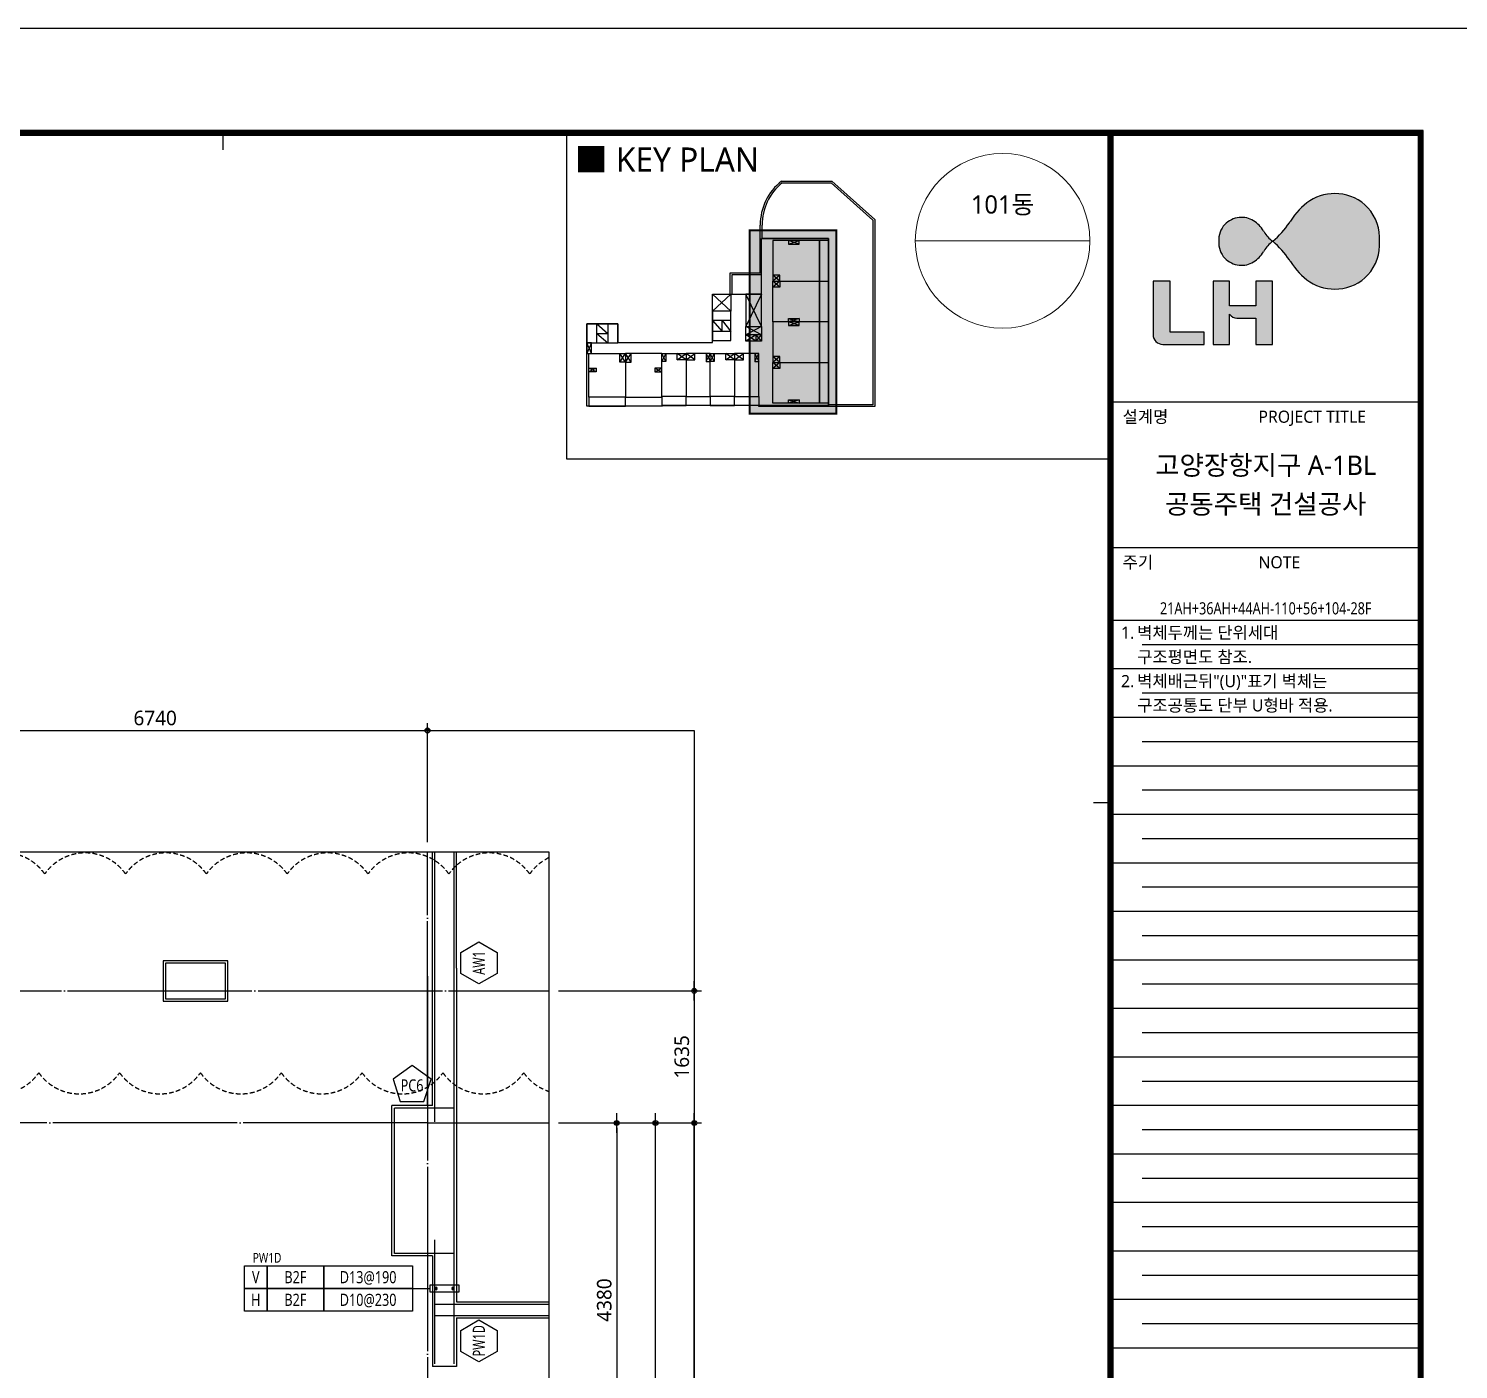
# Model space of a CAD drawing. Header units: millimetres. Extents: x 317501 to 814054, y -400799 to -14117.
# Drawn here: x 399965 to 417655, y -333992 to -317410 of the extents above; entities that cross this region are included whole.
import ezdxf
from ezdxf.enums import TextEntityAlignment as Align
from ezdxf.xclip import XClip

# ---------------------------------------------------------------- set-up
doc = ezdxf.new("R2010")
doc.units = ezdxf.units.MM
doc.header["$LTSCALE"] = 38
doc.header["$XCLIPFRAME"] = 0
for name, pattern in [('CEN', [62, 60, -1, 0, -1]), ('FORM_고양장항A-1BL-S-성능$0$HID', [2.3, 1.5, -0.8]), ('HID', [2.5, 2, -0.5]), ('XS-벽체$0$CEN', [62, 60, -1, 0, -1]), ('XS-벽체$0$HID', [2.3, 1.5, -0.8])]:
    doc.linetypes.add(name, pattern=pattern)
doc.layers.get('Defpoints').update_dxf_attribs({"color": 145})
for name, color, linetype in [('253', 253, 'Continuous'), ('BAR', 2, 'Continuous'), ('BARR', 1, 'Continuous'), ('BOX', 7, 'Continuous'), ('CEN', 1, 'CEN'), ('DIM', 7, 'Continuous'), ('FORM_고양장항A-1BL-S-성능$0$FORM', 7, 'Continuous'), ('FORM_고양장항A-1BL-S-성능$0$FTEXT', 3, 'Continuous'), ('FORM_고양장항A-1BL-S-성능$0$LH마크', 253, 'Continuous'), ('FORM_고양장항A-1BL-S-성능$0$TEXT', 3, 'Continuous'), ('KEY', 4, 'Continuous'), ('LEADER', 7, 'Continuous'), ('M', 7, 'Continuous'), ('NAME-C', 1, 'Continuous'), ('NAME-W', 4, 'Continuous'), ('TEXT-배근', 3, 'Continuous'), ('XS-벽체$0$BAR', 3, 'Continuous'), ('XS-벽체$0$CEN', 1, 'XS-벽체$0$CEN'), ('XS-벽체$0$WALL', 4, 'Continuous')]:
    doc.layers.add(name, color=color, linetype=linetype)
for name, color, linetype, plot in [('DEFPOINT', 144, 'Continuous', False), ('FORM_고양장항A-1BL-S-성능$0$DEFPOINT', 144, 'Continuous', False), ('XS-벽체$0$1215', 181, 'XS-벽체$0$HID', False)]:
    doc.layers.add(name, color=color, linetype=linetype, plot=plot)
doc.layers.add('TEXT', color=3, linetype='Continuous', lineweight=9)
doc.styles.add('FORM_고양장항A-1BL-S-성능$0$맑은고딕', font='malgun.ttf')
doc.styles.add('맑은고딕', font='malgun.ttf')
doc.dimstyles.new('DIM_60', dxfattribs={"dimscale": 60, "dimtxt": 3, "dimasz": 1, "dimexe": 1.5, "dimexo": 2, "dimgap": 1, "dimtad": 1, "dimdec": 0, "dimzin": 0, "dimdsep": 46, "dimtxsty": '맑은고딕', "dimblk1": 'DIMDOT', "dimblk2": 'DIMDOT', "dimsah": 1, "dimcen": 0.09, "dimdle": 2, "dimclrd": 7, "dimclre": 7, "dimclrt": 3, "dimadec": 0, "dimazin": 0, "dimtfac": 1, "dimtdec": 0, "dimtix": 1, "dimtmove": 2, "dimatfit": 3, "dimldrblk": 'DIMDOT', "dimfxl": 0, "dimtolj": 1, "dimtzin": 0, "dimarcsym": 0})

# ---------------------------------------------------------------- blocks, each defined once
blk = doc.blocks.new('XS-벽체', base_point=(1093552.529641199, 0))
at = {"layer": 'XS-벽체$0$1215'}
blk.add_lwpolyline([(355606.8085788727, 463121.5117794742, -0.52056705), (355606.8085788727, 464121.5116794743, -0.52056705), (355606.8085788727, 465121.5115794742, -0.52056705), (355606.8085788727, 466121.5114794743, -0.52056705), (355606.8085788727, 467121.5113794742, -0.52056705), (355606.8085788727, 468121.5112794742, -0.52056705), (355606.8085788727, 469121.5111794742, -0.52056705), (355606.8085788727, 470121.5110794742, -0.52056705), (355606.8085788727, 471121.5109794742, -0.52056705), (355606.8085788727, 472121.5108794742, -0.52056705), (355873.0370669366, 472855.2822914104, -0.52056705), (356873.0369669366, 472855.2822914104, -0.52056705), (357873.0368669366, 472855.2822914104, -0.52056705), (358065.844686309, 472048.0902107828, -0.52056705), (358065.844686309, 471048.0903107828, -0.52056705), (358065.844686309, 470048.0904107828, -0.52056705), (358065.844686309, 469048.0905107828, -0.52056705), (358065.844686309, 468048.0906107828, -0.52056705), (358065.844686309, 467048.0907107828, -0.52056705), (358065.844686309, 466048.0908107829, -0.52056705), (358065.844686309, 465048.0909107828, -0.52056705), (358065.844686309, 464048.0910107829, -0.52056705), (358065.844686309, 463048.0911107828, -0.52056705)], format="xyb", dxfattribs=at)
at = {"layer": 'XS-벽체$0$BAR'}
for p, q in [((360926.8382743192, 468947.5453104115), (360926.8382743192, 479361.0495655132)), ((361066.8382743192, 468947.5453104115), (361066.8382743192, 479361.0495655132)), ((361666.838274315, 469187.5453104114), (351451.8382743173, 469187.545310413)), ((358501.8382743164, 469187.5453104115), (358501.8382743164, 468447.5453104122)), ((360301.8382743164, 469187.5453104115), (360301.8382743164, 468447.5453104122)), ((358671.8382743164, 468947.5453104118), (346801.8382743164, 468947.5453104136)), ((361666.838274315, 468947.5453104114), (360131.8382743164, 468947.5453104116)), ((360301.8382743164, 468447.5453104122), (358501.8382743164, 468447.5453104122))]:
    blk.add_line(p, q, dxfattribs=at)
blk.add_lwpolyline([(357151.8382743192, 466357.5453104196), (356711.8382743192, 466357.5453104196), (356711.8382743192, 465617.5453104196), (357151.8382743192, 465617.5453104196)], close=True, dxfattribs=at)
at = {"layer": 'XS-벽체$0$CEN'}
for p, q in [((357051.838274316, 459692.5453104108), (357051.838274316, 469217.5453104123)), ((356871.8382743164, 468857.5453104131), (367896.8382743164, 468857.5453104106)), ((358686.8382743164, 468857.545310411), (358686.8382743164, 462117.5453104122))]:
    blk.add_line(p, q, dxfattribs=at)
at = {"layer": 'XS-벽체$0$WALL'}
for p, q in [((360896.8382743192, 469217.5453104217), (360896.8382743192, 471237.5453104199)), ((361096.8382743193, 469217.5453104217), (361096.8382743193, 470937.5453104199)), ((356771.8382743173, 469217.545310412), (351771.8382743176, 469217.5453104129)), ((356771.838274317, 469217.5453104122), (360896.8382743185, 469217.545310412)), ((361096.8382743184, 469217.545310412), (361696.8382743147, 469217.545310412)), ((361696.8382743147, 469217.545310412), (361696.8382743147, 468917.5453104122)), ((356771.8382743173, 468917.545310412), (347271.8382743164, 468917.5453104133)), ((358471.8382743162, 468917.5453104108), (356771.838274317, 468917.545310411)), ((358471.8382743162, 468917.5453104129), (358471.8382743162, 468417.5453104122)), ((360331.8382743162, 468917.5453104126), (360331.8382743162, 468417.5453104122)), ((360331.8382743162, 468917.5453104126), (361696.8382743147, 468917.545310412)), ((360331.8382743162, 468417.5453104122), (358471.8382743162, 468417.5453104122))]:
    blk.add_line(p, q, dxfattribs=at)
blk.add_lwpolyline([(357181.8382743192, 466387.5453104196), (356681.8382743192, 466387.5453104196), (356681.8382743192, 465587.5453104196), (357181.8382743192, 465587.5453104196)], close=True, dxfattribs=at)
blk = doc.blocks.new('DIMDOT')
at = {"layer": 'DIM', "linetype": 'Continuous'}
blk.add_line((-2, 0), (2, 0), dxfattribs=at)
for radius in [0.5, 0.25]:
    blk.add_circle((0, 0), radius, dxfattribs=at)
blk = doc.blocks.new('*D1015')
at = {"layer": 'Defpoints', "color": 0, "linetype": 'Continuous', "transparency": 16777216}
for p in [(404900.9414276897, -326089.6007936357), (398160.9414276881, -327589.600793639), (404900.9414276897, -327589.6007936392)]:
    blk.add_point(p, dxfattribs=at)
at = {"layer": 'DIM', "color": 7, "linetype": 'Continuous', "lineweight": -2, "transparency": 16777216}
for p, q in [((398160.9414276881, -327469.600793639), (398160.9414276881, -325999.6007936357)), ((404900.9414276897, -327469.6007936392), (404900.9414276897, -325999.6007936357)), ((398220.9414276881, -326089.6007936357), (404840.9414276897, -326089.6007936357))]:
    blk.add_line(p, q, dxfattribs=at)
at = {"layer": 'DIM', "color": 7, "linetype": 'Continuous', "lineweight": -2, "transparency": 16777216, "xscale": 60, "yscale": 60, "zscale": 60, "rotation": 180}
blk.add_blockref('DIMDOT', (398160.9414276881, -326089.6007936357), dxfattribs=at)
at = {"layer": 'DIM', "color": 7, "linetype": 'Continuous', "lineweight": -2, "transparency": 16777216, "xscale": 60, "yscale": 60, "zscale": 60}
blk.add_blockref('DIMDOT', (404900.9414276897, -326089.6007936357), dxfattribs=at)
at = {"layer": 'DIM', "color": 3, "linetype": 'Continuous', "transparency": 16777216, "insert": (401530.9414276889, -325936.6048697227), "char_height": 180, "attachment_point": 5, "style": '맑은고딕'}
blk.add_mtext('\\A1;6740', dxfattribs=at)
blk = doc.blocks.new('*D1017')
at = {"layer": 'Defpoints', "color": 0, "linetype": 'Continuous', "transparency": 16777216}
for p in [(406400.9414276779, -330944.6007936295), (408200.9414276768, -330944.6007936295), (406400.9414276763, -340154.6007936295)]:
    blk.add_point(p, dxfattribs=at)
at = {"layer": 'DIM', "color": 7, "linetype": 'Continuous', "lineweight": -2, "transparency": 16777216}
for p, q in [((406520.9414276779, -330944.6007936295), (408290.9414276768, -330944.6007936295)), ((408200.9414276768, -340094.6007936295), (408200.9414276768, -331004.6007936295)), ((406520.9414276763, -340154.6007936295), (408290.9414276768, -340154.6007936295))]:
    blk.add_line(p, q, dxfattribs=at)
at = {"layer": 'DIM', "color": 7, "linetype": 'Continuous', "lineweight": -2, "transparency": 16777216, "xscale": 60, "yscale": 60, "zscale": 60}
for p, rotation in [((408200.9414276768, -330944.6007936295), 90), ((408200.9414276768, -340154.6007936295), 270)]:
    blk.add_blockref('DIMDOT', p, dxfattribs=dict(at, rotation=rotation))
at = {"layer": 'DIM', "color": 3, "linetype": 'Continuous', "transparency": 16777216, "insert": (408047.3952320247, -335549.6007936294), "char_height": 180, "attachment_point": 5, "rotation": 90, "style": '맑은고딕'}
blk.add_mtext('\\A1;9210', dxfattribs=at)
blk = doc.blocks.new('*D1018')
at = {"layer": 'Defpoints', "color": 0, "linetype": 'Continuous', "transparency": 16777216}
for p in [(406400.9414276778, -330944.6007936295), (407720.9414276768, -330944.6007936295), (406400.9414276764, -338654.6007936297)]:
    blk.add_point(p, dxfattribs=at)
at = {"layer": 'DIM', "color": 7, "linetype": 'Continuous', "lineweight": -2, "transparency": 16777216}
for p, q in [((406520.9414276778, -330944.6007936295), (407810.9414276768, -330944.6007936295)), ((407720.9414276768, -338594.6007936297), (407720.9414276768, -331004.6007936295)), ((406520.9414276764, -338654.6007936297), (407810.9414276768, -338654.6007936297))]:
    blk.add_line(p, q, dxfattribs=at)
at = {"layer": 'DIM', "color": 7, "linetype": 'Continuous', "lineweight": -2, "transparency": 16777216, "xscale": 60, "yscale": 60, "zscale": 60}
for p, rotation in [((407720.9414276768, -330944.6007936295), 90), ((407720.9414276768, -338654.6007936297), 270)]:
    blk.add_blockref('DIMDOT', p, dxfattribs=dict(at, rotation=rotation))
at = {"layer": 'DIM', "color": 3, "linetype": 'Continuous', "transparency": 16777216, "insert": (407567.3952320247, -334799.6007936295), "char_height": 180, "attachment_point": 5, "rotation": 90, "style": '맑은고딕'}
blk.add_mtext('\\A1;7710', dxfattribs=at)
blk = doc.blocks.new('*D1021')
at = {"layer": 'Defpoints', "color": 0, "linetype": 'Continuous', "transparency": 16777216}
for p in [(406400.9414276776, -330944.6007936295), (406400.9414276758, -335324.6007936296), (407240.9414276771, -335324.6007936296)]:
    blk.add_point(p, dxfattribs=at)
at = {"layer": 'DIM', "color": 7, "linetype": 'Continuous', "lineweight": -2, "transparency": 16777216}
for p, q in [((406520.9414276776, -330944.6007936295), (407330.9414276771, -330944.6007936295)), ((407240.9414276771, -331004.6007936295), (407240.9414276771, -335264.6007936296)), ((406520.9414276758, -335324.6007936296), (407330.9414276771, -335324.6007936296))]:
    blk.add_line(p, q, dxfattribs=at)
at = {"layer": 'DIM', "color": 7, "linetype": 'Continuous', "lineweight": -2, "transparency": 16777216, "xscale": 60, "yscale": 60, "zscale": 60}
for p, rotation in [((407240.9414276771, -330944.6007936295), 90), ((407240.9414276771, -335324.6007936296), 270)]:
    blk.add_blockref('DIMDOT', p, dxfattribs=dict(at, rotation=rotation))
at = {"layer": 'DIM', "color": 3, "linetype": 'Continuous', "transparency": 16777216, "insert": (407087.9455037641, -333134.6007936294), "char_height": 180, "attachment_point": 5, "rotation": 90, "style": '맑은고딕'}
blk.add_mtext('\\A1;4380', dxfattribs=at)
blk = doc.blocks.new('*D1022')
at = {"layer": 'Defpoints', "color": 0, "linetype": 'Continuous', "transparency": 16777216}
for p in [(406400.9414276777, -329309.6007936295), (406400.9414276779, -330944.6007936294), (408200.941427677, -330944.6007936294)]:
    blk.add_point(p, dxfattribs=at)
at = {"layer": 'DIM', "color": 7, "linetype": 'Continuous', "lineweight": -2, "transparency": 16777216}
for p, q in [((406520.9414276777, -329309.6007936295), (408290.941427677, -329309.6007936295)), ((408200.941427677, -329369.6007936295), (408200.941427677, -330884.6007936294)), ((406520.9414276779, -330944.6007936294), (408290.941427677, -330944.6007936294))]:
    blk.add_line(p, q, dxfattribs=at)
at = {"layer": 'DIM', "color": 7, "linetype": 'Continuous', "lineweight": -2, "transparency": 16777216, "xscale": 60, "yscale": 60, "zscale": 60}
for p, rotation in [((408200.941427677, -329309.6007936295), 90), ((408200.941427677, -330944.6007936294), 270)]:
    blk.add_blockref('DIMDOT', p, dxfattribs=dict(at, rotation=rotation))
at = {"layer": 'DIM', "color": 3, "linetype": 'Continuous', "transparency": 16777216, "insert": (408047.3952320249, -330127.1007936293), "char_height": 180, "attachment_point": 5, "rotation": 90, "style": '맑은고딕'}
blk.add_mtext('\\A1;1635', dxfattribs=at)
blk = doc.blocks.new('주기')
at = {"layer": 'TEXT', "style": '맑은고딕'}
for s, p in [('1.', (100, -150)), ('벽체두께는 단위세대', (300, -150)), ('구조평면도 참조.', (300, -450)), ('2.', (100, -750)), ('벽체배근뒤"(U)"표기 벽체는 ', (300, -750)), ('구조공통도 단부 U형바 적용.', (300, -1050))]:
    blk.add_text(s, height=150, dxfattribs=at).set_placement(p, align=Align.MIDDLE_LEFT)
blk = doc.blocks.new('BAR')
at = {"layer": 'BARR'}
h = blk.add_hatch(color=256, dxfattribs=at)
edge = h.paths.add_edge_path()
edge.add_arc((0, 0), 15, 0, 360)
blk.add_circle((0, 0), 15, dxfattribs=at)
blk = doc.blocks.new('FORM_고양장항A-1BL-S-성능')
at = {"layer": 'FORM_고양장항A-1BL-S-성능$0$LH마크'}
h = blk.add_hatch(color=256, dxfattribs=at)
edge = h.paths.add_edge_path()
edge.add_ellipse((777.5120366010963, 564.7777114903022), major_axis=(-0.02159848308638231, 19.19947578344629), ratio=0.9999988826607065, start_angle=220.3160542666334, end_angle=235.7161672747215)
edge.add_ellipse((780.1822295766472, 563.7980365819697), major_axis=(11.63553466031951, 11.6355346603195), ratio=0.9999995785260982, start_angle=278.3719928566697, end_angle=279.7926827259736)
edge.add_ellipse((805.6007515508829, 547.0051341328237), major_axis=(0.01866363475384163, 14.02645855967481), ratio=0.9999988821937925, start_angle=394.96846678515556, end_angle=418.6858257556404, ccw=False)
edge.add_ellipse((802.7134298440217, 550.4017932872687), major_axis=(-0.0005301727484946192, 9.59820671276029), ratio=0.9999988824009329, start_angle=354.9363527238226, end_angle=392.349660986295, ccw=False)
edge.add_ellipse((802.8853871766626, 550.8263927475948), major_axis=(0.00340075212795909, 9.161071405456902), ratio=0.9999988815880413, start_angle=313.08945440778825, end_angle=355.7978530240622, ccw=False)
edge.add_ellipse((802.2519161794482, 550.6334521343399), major_axis=(-0.00272221685361018, 9.759959947316588), ratio=0.9999988820086083, start_angle=267.15847194408525, end_angle=311.3399578879178, ccw=False)
edge.add_ellipse((802.2519161794482, 549.671215354598), major_axis=(0.002345730923483197, 9.759960045523917), ratio=0.9999988819608775, start_angle=228.6578319515284, end_angle=272.8393178946566, ccw=False)
edge.add_ellipse((802.8853871766626, 549.4782747404117), major_axis=(-0.001195197933472944, 9.161071959040585), ratio=0.9999988820220781, start_angle=184.2159411120079, end_angle=226.9243397014058, ccw=False)
edge.add_ellipse((802.7134298440217, 549.9028742007379), major_axis=(0.0007995421070614978, 9.598206694185425), ratio=0.9999988819849818, start_angle=147.6519469810335, end_angle=185.0652552603508, ccw=False)
edge.add_ellipse((805.6007515508829, 553.2995333551828), major_axis=(-0.0146797010598394, 14.02646328916932), ratio=0.9999988823698344, start_angle=121.33044795241909, end_angle=145.0478069355882, ccw=False)
edge.add_ellipse((780.1822295766472, 536.5066309060369), major_axis=(-11.63553220987993, 11.63553220987993), ratio=0.9999997837762815, start_angle=260.2073153029904, end_angle=261.628005449331)
edge.add_ellipse((777.5120366010963, 535.5269559977044), major_axis=(0.0370243988723361, 19.199452214493), ratio=0.999998882848964, start_angle=-55.67013267916648, end_angle=-40.27001964361233)
edge = h.paths.add_edge_path()
edge.add_ellipse((795.6964670699238, 557.0060145651389), major_axis=(0.006864801860395151, 8.99295968458668), ratio=0.9999988827231661, start_angle=123.23707871012789, end_angle=139.6948369544317, ccw=False)
edge.add_ellipse((788.9257939476668, 552.7252627146829), major_axis=(-0.7009870625855058, 0.7009870625855058), ratio=0.9999999437731498, start_angle=70.64073618081011, end_angle=85.40595803884457, ccw=False)
edge.add_ellipse((782.6291739661394, 549.0609563897763), major_axis=(-0.00838486509904391, 6.297509315924676), ratio=0.9999988821287467, start_angle=-59.16259633342766, end_angle=-32.43732604062858)
edge.add_ellipse((783.5754979457854, 550.5891971896801), major_axis=(0.0003907985917620072, 4.5001376948154), ratio=0.9999988822598063, start_angle=-32.59340767870501, end_angle=6.828384972939124)
edge.add_ellipse((783.5434234086572, 550.2362834793914), major_axis=(0.002745875946588449, 4.847301688027194), ratio=0.9999988842119085, start_angle=5.983778684998008, end_angle=45.80586987389822)
edge.add_ellipse((783.5089925024806, 550.4199431204636), major_axis=(-0.002355894959272277, 4.695759708345227), ratio=0.9999988832972008, start_angle=47.05758428077518, end_angle=93.23828646313216)
edge.add_ellipse((783.5089925024806, 549.884724367543), major_axis=(0.002355895489691475, 4.695759708344957), ratio=0.9999988832972013, start_angle=86.76171354333981, end_angle=132.9424157256968)
edge.add_ellipse((783.5434234049319, 550.0683840086151), major_axis=(-0.004028469242848608, 4.847300791718968), ratio=0.9999988837406935, start_angle=134.1789697115022, end_angle=174.0010609071454)
edge.add_ellipse((783.5754979457854, 549.7154702983264), major_axis=(-0.0003907988740895081, 4.500137694815236), ratio=0.9999988822598063, start_angle=173.1716150234662, end_angle=212.5934076751104)
edge.add_ellipse((782.6291739661394, 551.2437110982303), major_axis=(0.008384865413569927, 6.297509315924258), ratio=0.999998882128746, start_angle=212.4373260434902, end_angle=239.1625963362892)
edge.add_ellipse((788.9257939476668, 547.579404774255), major_axis=(0.7009870745422859, 0.7009870745422859), ratio=0.999999927333072, start_angle=94.59404188595232, end_angle=109.35926357312451, ccw=False)
edge.add_ellipse((795.6964670699238, 543.2986529228676), major_axis=(-0.001238716836780558, 8.992962225506153), ratio=0.9999988827506152, start_angle=400.34100785461936, end_angle=416.79876607149504, ccw=False)
h = blk.add_hatch(color=256, dxfattribs=at)
edge = h.paths.add_edge_path()
edge.add_line((768.8121202457844, 531.4260161464501), (768.8121202457844, 541.9678076190341))
edge.add_line((768.8121202457844, 541.9678076190341), (765.28352654168, 541.9678076190341))
edge.add_line((765.28352654168, 541.9678076190341), (765.28352654168, 530.9121352323731))
edge.add_arc((767.28352654168, 530.9121352323731), 2, 180, 270)
edge.add_line((767.28352654168, 528.9121352323731), (775.7887969780861, 528.912135232373))
edge.add_line((775.7887969780861, 528.912135232373), (775.7887969780861, 531.4260161464501))
edge.add_line((775.7887969780861, 531.4260161464501), (768.8121202457844, 531.4260161464501))
h = blk.add_hatch(color=256, dxfattribs=at)
edge = h.paths.add_edge_path()
edge.add_line((777.6351411920189, 541.9678076190341), (777.6351411920189, 528.912135232373))
edge.add_line((777.6351411920189, 528.912135232373), (781.0521581974028, 528.912135232373))
edge.add_line((781.0521581974028, 528.912135232373), (781.0521581974028, 535.1371330489803))
edge.add_ellipse((782.6773167383074, 536.2946097833503), major_axis=(-0.000413403052623914, 1.995218884663901), ratio=0.9999988843474573, start_angle=125.4474759443961, end_angle=176.5601751768511)
edge.add_line((782.5580159779786, 534.3029607517112), (786.4845400359629, 534.3029607517112))
edge.add_line((786.4845400359629, 534.3029607517112), (786.4845400359629, 528.912135232373))
edge.add_line((786.4845400359629, 528.912135232373), (789.9015570450722, 528.912135232373))
edge.add_line((789.9015570450722, 528.912135232373), (789.9015570450722, 541.9678076190341))
edge.add_line((789.9015570450722, 541.9678076190341), (786.4845400359629, 541.9678076190341))
edge.add_line((786.4845400359629, 541.9678076190341), (786.4845400359629, 536.8843866876725))
edge.add_line((786.4845400359629, 536.8843866876725), (781.0521581974028, 536.8843866876725))
edge.add_line((781.0521581974028, 536.8843866876725), (781.0521581974028, 541.9678076190341))
edge.add_line((781.0521581974028, 541.9678076190341), (777.6351411920189, 541.9678076190341))
at = {"layer": 'FORM_고양장항A-1BL-S-성능$0$DEFPOINT', "color": 1}
for p, q in [((573.5, 569), (573.5, 572)), ((753, 434.5), (756, 434.5000000000001))]:
    blk.add_line(p, q, dxfattribs=at)
at = {"layer": 'FORM_고양장항A-1BL-S-성능$0$DEFPOINT', "linetype": 'FORM_고양장항A-1BL-S-성능$0$HID'}
for p, q in [((820, 467), (757, 467)), ((820, 457), (757, 457)), ((820, 447), (757, 447)), ((820, 437), (757, 437)), ((820, 427), (757, 427)), ((820, 417), (757, 417)), ((820, 407), (757, 407)), ((820, 397), (757, 397)), ((820, 387), (757, 387)), ((820, 377), (757, 377)), ((820, 367), (757, 367)), ((820, 357), (757, 357)), ((820, 347), (757, 347)), ((820, 337), (757, 337)), ((820, 327), (757, 327))]:
    blk.add_line(p, q, dxfattribs=at)
at = {"layer": 'FORM_고양장항A-1BL-S-성능$0$DEFPOINT'}
blk.add_lwpolyline([(0, 594), (0, 0), (841, 0), (841, 594), (0, 594)], dxfattribs=at)
at = {"layer": 'FORM_고양장항A-1BL-S-성능$0$FORM'}
for p, q in [((820, 517), (757, 517)), ((820, 487), (757, 487)), ((820, 472), (757, 472)), ((820, 462), (757, 462)), ((820, 452), (757, 452)), ((820, 442), (757, 442)), ((820, 432), (757, 432)), ((820, 422), (757, 422)), ((820, 412), (757, 412)), ((820, 402), (757, 402)), ((820, 392), (757, 392)), ((820, 382), (757, 382)), ((820, 372), (757, 372)), ((820, 362), (757, 362)), ((820, 351.9999999998836), (757, 351.9999999998836)), ((820, 341.9999999998836), (757, 341.9999999998836)), ((820, 331.9999999998836), (757, 331.9999999998836)), ((820, 321.9999999998836), (757, 321.9999999998836))]:
    blk.add_line(p, q, dxfattribs=at)
for points in [[(25, 573), (25, 21), (757, 21), (757, 573)], [(26, 572), (26, 22), (756, 22), (756, 572)], [(757, 572), (757, 22), (820, 22), (820, 572)]]:
    blk.add_lwpolyline(points, close=True, dxfattribs=at)
at = {"layer": 'FORM_고양장항A-1BL-S-성능$0$FORM', "const_width": 1}
blk.add_lwpolyline([(25.5, 572.5), (25.5, 21.5), (756.5, 21.5), (756.5, 572.5)], close=True, dxfattribs=at)
blk.add_lwpolyline([(757, 21.5), (820.5, 21.5), (820.5, 572.5), (757, 572.5)], dxfattribs=at)
at = {"layer": 'FORM_고양장항A-1BL-S-성능$0$FORM'}
blk.add_lwpolyline([(757, 21), (821, 21), (821, 573), (757, 573)], dxfattribs=at)
at = {"layer": 'FORM_고양장항A-1BL-S-성능$0$LH마크'}
blk.add_lwpolyline([(768.8121202457844, 531.4260161464501), (768.8121202457844, 541.9678076190341), (765.28352654168, 541.9678076190341), (765.28352654168, 530.9121352323731, 0.4142135623730978), (767.28352654168, 528.9121352323731), (775.7887969780861, 528.912135232373), (775.7887969780861, 531.4260161464501)], format="xyb", close=True, dxfattribs=at)
blk.add_lwpolyline([(782.5580159779786, 534.3029607517112), (786.4845400359629, 534.3029607517112), (786.4845400359629, 528.912135232373), (789.9015570450722, 528.912135232373), (789.9015570450722, 541.9678076190341), (786.4845400359629, 541.9678076190341), (786.4845400359629, 536.8843866876725), (781.0521581974028, 536.8843866876725), (781.0521581974028, 541.9678076190341), (777.6351411920189, 541.9678076190341), (777.6351411920189, 528.912135232373), (781.0521581974028, 528.912135232373), (781.0521581974028, 535.1371330489803)], dxfattribs=at)
for centre, major_axis, ratio, start_param, end_param in [((805.6007515508829, 547.0051341328237), (0.01866364607842805, 14.02645855965973), 0.9999988821937923, 0.6103148805826146, 1.024260884494987), ((802.7134298440217, 550.4017932872687), (-0.0005301722584782508, 9.598206712760033), 0.9999988824009336, -0.08837731707788565, 0.5646080961658568), ((802.8853871766626, 550.8263927475948), (0.003400751817444686, 9.161071405457017), 0.9999988815880411, -0.8187434745249031, -0.0733413004167327), ((783.5434234086572, 550.2362834793914), (0.002745875946588449, 4.847301688027194), 0.9999988842119085, 0.1044366397638719, 0.7994632460396036), ((783.5754979457854, 550.5891971896801), (0.0003907985917619971, 4.500137694815261), 0.9999988822598063, -0.5688622784382045, 0.1191778003714916), ((782.6291739661394, 549.0609563897763), (-0.00838486509904391, 6.297509315924676), 0.9999988821287467, -1.032582100046638, -0.5661381399518648), ((780.1822295766472, 563.7980365819697), (11.63553466031951, 11.6355346603195), 0.9999995785260982, 4.858507820687022, 4.883303536556102), ((802.2519161794482, 550.6334521343399), (-0.002722219416329674, 9.75995994731588), 0.9999988820086076, 4.66279495975861, 5.433907357902082), ((783.5089925024806, 550.4199431204636), (-0.002355894959272276, 4.695759708345225), 0.9999988832972008, 0.8213097837342547, 1.627315087699315), ((788.9257939476668, 552.7252627146829), (-0.700987062585513, 0.700987062585513), 0.999999943773139, 1.232913432387822, 1.490615168597958), ((795.6964670699238, 557.0060145651389), (0.006864802392496911, 8.992959684586273), 0.9999988827231666, 2.150892784090308, 2.438134852950649), ((777.5120366010963, 564.7777114903022), (-0.02159848308638231, 19.19947578344629), 0.9999988826607065, 3.845240541955254, 4.114023219125599), ((783.5089925024806, 549.884724367543), (0.002355895489691476, 4.695759708344958), 0.9999988832972013, 1.514277566003436, 2.320282869968496), ((795.6964670699238, 543.2986529228676), (-0.001238735083169428, 8.992962225503609), 0.9999988827506168, 0.7040834086070373, 0.9913254769886706), ((777.5120366010963, 535.5269559977044), (0.03702439887233502, 19.19945221449245), 0.999998882848964, -0.9716271102735472, -0.7028444326238286), ((802.2519161794482, 549.671215354598), (0.002345731131241998, 9.759960045523863), 0.9999988819608779, 3.990832028047346, 4.761944426178527), ((783.5434234049319, 550.0683840086151), (-0.004028469242848608, 4.847300791718968), 0.9999988837406935, 2.341864808399459, 3.036891414792878), ((783.5754979457854, 549.7154702983264), (-0.0003907988740895081, 4.500137694815236), 0.9999988822598063, 3.022414853155563, 3.71045493196526), ((782.6291739661394, 551.2437110982303), (0.008384865413569925, 6.297509315924255), 0.999998882128746, 3.707730793591602, 4.174174753686374), ((788.9257939476668, 547.579404774255), (0.7009870745422877, 0.7009870745422876), 0.9999999273330696, 1.650977483679293, 1.90867921690732), ((780.1822295766472, 536.5066309060369), (-11.63553220987993, 11.63553220987993), 0.9999997837762815, 4.541474389812208, 4.566270110516492), ((805.6007515508829, 553.2995333551828), (-0.01467970102094349, 14.02646328916936), 0.999998882369835, 2.117615799692099, 2.531561803825854), ((802.8853871766626, 549.4782747404117), (-0.001195197141435843, 9.161071959040688), 0.9999988820220782, 3.215174707150978, 3.960576880790073), ((802.7134298440217, 549.9028742007379), (0.0007995429396725551, 9.598206694185077), 0.9999988819849815, 2.577012621885882, 3.229998035423623), ((782.6773167383074, 536.2946097833503), (-0.000413403052623914, 1.995218884663901), 0.9999988843474573, 2.189471493546094, 3.081556384734013)]:
    blk.add_ellipse(centre, major_axis=major_axis, ratio=ratio, start_param=start_param, end_param=end_param, dxfattribs=at)
at = {"layer": 'FORM_고양장항A-1BL-S-성능$0$FTEXT', "style": 'FORM_고양장항A-1BL-S-성능$0$맑은고딕'}
for s, p in [('설계명', (759, 514)), ('PROJECT TITLE', (787, 514)), ('주기', (759, 484)), ('NOTE', (787, 484))]:
    blk.add_text(s, height=2.5, dxfattribs=at).set_placement(p, align=Align.MIDDLE_LEFT)
at = {"layer": 'FORM_고양장항A-1BL-S-성능$0$TEXT', "color": 6, "style": 'FORM_고양장항A-1BL-S-성능$0$맑은고딕'}
for s, p in [('고양장항지구 A-1BL', (788.5, 504.0000000007981)), ('공동주택 건설공사', (788.5, 496))]:
    blk.add_text(s, height=4.000000000000026, dxfattribs=at).set_placement(p, align=Align.MIDDLE_CENTER)

msp = doc.modelspace()

# ---------------------------------------------------------------- hatches: boundary and pattern name
at = {"layer": '253'}
h = msp.add_hatch(color=256, dxfattribs=at)
h.dxf.hatch_style = 1
h.paths.add_polyline_path([(408884.7473978314, -322170.6455697494), (409960.493666487, -322170.6455697503), (409960.4936664869, -319904.9739279592), (408884.7473978314, -319904.9739279592)])

# ---------------------------------------------------------------- linework, layer by layer
at = {"layer": 'BOX'}
for points in [[(402915.9414276861, -332711.3871823063), (402915.9414276861, -332991.3871823063), (402635.9414276861, -332991.3871823063), (402635.9414276861, -332711.3871823063)], [(403615.9414276861, -332711.3871823063), (403615.9414276861, -332991.3871823063), (402915.9414276861, -332991.3871823063), (402915.9414276861, -332711.3871823063)], [(404715.9414276861, -332711.3871823063), (404715.9414276861, -332991.3871823063), (403615.9414276861, -332991.3871823063), (403615.9414276861, -332711.3871823063)], [(402915.9414276861, -332991.3871823063), (402915.9414276861, -333271.3871823063), (402635.9414276861, -333271.3871823063), (402635.9414276861, -332991.3871823063)], [(403615.9414276861, -332991.3871823063), (403615.9414276861, -333271.3871823063), (402915.9414276861, -333271.3871823063), (402915.9414276861, -332991.3871823063)], [(404715.9414276861, -332991.3871823063), (404715.9414276861, -333271.3871823063), (403615.9414276861, -333271.3871823063), (403615.9414276861, -332991.3871823063)]]:
    msp.add_lwpolyline(points, close=True, dxfattribs=at)
at = {"layer": 'CEN'}
for p, q in [((404900.9414276897, -330729.600793631), (404900.9414276897, -327589.6007936316)), ((405260.9414276896, -329309.6007936295), (406400.9414276758, -329309.6007936295)), ((404900.9414276881, -330944.6007936295), (406400.9414276758, -330944.6007936295))]:
    msp.add_line(p, q, dxfattribs=at)
at = {"layer": 'DEFPOINT'}
for points in [[(374640.9414276844, -326089.6007936316), (408200.9414276758, -326089.6007936316), (408200.9414276758, -343654.6007936299), (374640.9414276844, -343654.6007936299)], [(376440.9414276844, -327589.6007936316), (406400.9414276758, -327589.6007936316), (406400.9414276758, -342154.6007936299), (376440.9414276844, -342154.6007936299)]]:
    msp.add_lwpolyline(points, close=True, dxfattribs=at)
at = {"layer": 'KEY'}
for p, q in [((409279.8968136543, -319296.018704078), (409904.3060887145, -319296.0187040783)), ((409904.3060887145, -319296.0187040783), (410433.627994846, -319770.2666546589)), ((409287.7489831503, -319318.4067637793), (409895.7437386744, -319318.40676378)), ((409895.7437386744, -319318.40676378), (410411.2399351447, -319780.267517843)), ((410411.2399351447, -319780.267517843), (410411.2399351437, -322061.6903458695)), ((410433.627994846, -319770.2666546589), (410433.627994845, -322084.0784055712)), ((409016.8369500698, -320432.2127339299), (409016.8369500702, -319839.3022861672)), ((409034.747397831, -320693.4067637796), (409034.7473978312, -320004.9739279587)), ((409034.7473978312, -320004.9739279587), (409860.4936664878, -320004.9739279589)), ((409039.2250097717, -320004.9739279583), (409039.2250097717, -319839.3022861676)), ((409860.4936664878, -320004.9739279589), (409039.2250097717, -320004.9739279583)), ((409860.4936664878, -320004.9739279589), (409860.493666487, -322070.6455697503)), ((409860.493666487, -322061.6903458693), (409860.4936664878, -320004.9739279589)), ((409366.4638157413, -320075.1231816902), (409500.045905294, -320031.8395996003)), ((409500.0459052937, -320075.1231816902), (409366.4638157415, -320031.8395996006)), ((408642.2100843974, -320432.2127339297), (408642.2100843972, -320693.4067637803)), ((409034.7473978303, -320432.2127339297), (408642.2100843974, -320432.2127339297)), ((409034.7473978303, -320454.6007936313), (408664.5981440985, -320454.6007936313)), ((408664.5981440985, -320454.6007936313), (408664.5981440987, -320693.4067637805)), ((409034.7473978302, -320693.4067637808), (409034.7473978303, -320432.2127339297)), ((409259.7473978309, -320460.9440772124), (409173.1802336518, -320534.8246742272)), ((409259.7473978309, -320534.8246742272), (409173.1802336518, -320460.9440772122)), ((409259.7473978307, -320608.7052712425), (409173.1802336518, -320534.8246742276)), ((409259.7473978309, -320534.8246742272), (409173.1802336516, -320608.7052712424)), ((408425.7921739501, -320906.0933309435), (408425.7921739501, -320693.4067637794)), ((408425.7921739501, -320693.4067637794), (408653.4041142488, -320693.4067637796)), ((408425.7921739501, -321291.167957809), (408425.7921739503, -320693.4067637791)), ((408425.7921739503, -320693.4067637791), (409034.747397831, -320693.4067637796)), ((408653.4041142488, -320693.4067637791), (408425.7921739501, -320906.0933309435)), ((408653.4041142485, -320906.0933309434), (408425.7921739501, -320693.4067637794)), ((408642.2100843972, -320693.4067637803), (409034.7473978302, -320693.4067637808)), ((408653.4041142488, -320693.4067637796), (408653.4041142485, -320906.0933309434)), ((409034.0011291742, -320693.4067637794), (408839.9712784277, -320693.4067637794)), ((408839.9712784277, -320693.4067637794), (408839.9712784277, -321092.6604951225)), ((409034.747397831, -320693.4067637796), (408839.9712784277, -321092.6604951225)), ((409034.0011291741, -321092.6604951227), (408839.9712784277, -320693.4067637794)), ((409034.0011291741, -321092.6604951227), (409034.0011291742, -320693.4067637794)), ((407255.2697858902, -321062.8097488536), (406870.941427681, -321062.8097488534)), ((406870.941427681, -321062.8097488534), (406870.941427681, -321296.3918384052)), ((406870.9414276801, -322079.6007936291), (406870.9414276813, -321062.8097488532)), ((406870.9414276813, -321062.8097488532), (407255.2697858902, -321062.8097488536)), ((406994.0757560392, -321296.3918384056), (406994.0757560392, -321062.8097488534)), ((406994.0757560392, -321062.8097488534), (407129.8966515617, -321182.2127339279)), ((407129.8966515617, -321062.8097488534), (407129.8966515615, -321296.3918384057)), ((407255.2697858899, -321296.3918384057), (407255.2697858902, -321062.8097488536)), ((407255.2697858902, -321062.8097488536), (407255.2697858899, -321291.1679578086)), ((408653.4041142485, -320906.0933309434), (408425.7921739501, -320906.0933309435)), ((408653.4041142485, -320906.0933309434), (408425.7921739501, -320906.0933309435)), ((408425.7921739501, -320906.0933309435), (408425.7921739499, -321268.0336294509)), ((408653.4041142485, -321020.2724354214), (408425.7921739501, -321020.272435421)), ((408425.7921739501, -321020.272435421), (408545.1951590246, -321156.0933309435)), ((408545.1951590246, -321156.0933309435), (408545.1951590248, -321020.2724354212)), ((408545.1951590248, -321020.2724354212), (408653.4041142485, -321156.0933309437)), ((408653.4041142484, -321268.0336294511), (408653.4041142485, -320906.0933309434)), ((409366.4638157412, -320994.526166765), (409500.0459052933, -321037.8097488548)), ((409500.0459052933, -320994.5261667646), (409366.4638157409, -321037.8097488543)), ((409366.4638157409, -321081.0933309438), (409500.0459052934, -321037.809748854)), ((409500.0459052934, -321081.0933309438), (409366.4638157409, -321037.8097488543)), ((406994.0757560392, -321182.2127339281), (407129.8966515617, -321182.2127339279)), ((406994.0757560392, -321182.2127339281), (407129.8966515615, -321296.3918384057)), ((408653.4041142485, -321156.0933309437), (408425.7921739499, -321156.0933309437)), ((408839.9712784277, -321092.6604951225), (409034.0011291741, -321092.6604951227)), ((408839.9712784277, -321092.6604951225), (409034.0011291741, -321092.6604951227)), ((408839.9712784276, -321274.7500473614), (408839.9712784277, -321092.6604951225)), ((409034.0011291741, -321092.6604951227), (408839.9712784277, -321197.8843757198)), ((409034.0011291737, -321197.8843757199), (408839.9712784277, -321092.6604951225)), ((409034.0011291737, -321197.8843757199), (408839.9712784277, -321197.8843757198)), ((408966.8369500692, -321197.8843757198), (408839.9712784276, -321274.7500473614)), ((408966.8369500692, -321274.7500473618), (408839.9712784277, -321197.8843757198)), ((408966.8369500692, -321274.7500473618), (408966.8369500692, -321197.8843757198)), ((408966.8369500692, -321274.7500473618), (409034.0011291737, -321197.8843757199)), ((409034.0011291738, -321274.7500473616), (408966.8369500692, -321197.8843757198)), ((409034.0011291741, -321092.6604951227), (409034.0011291738, -321274.7500473616)), ((406870.941427681, -321296.3918384052), (407255.2697858899, -321296.3918384057)), ((406929.5235172334, -321296.3918384056), (406870.9414276808, -321296.3918384056)), ((406870.9414276808, -321296.3918384056), (406870.9414276806, -321429.6007936294)), ((406929.5235172334, -321296.3918384056), (406870.9414276806, -321429.6007936294)), ((406929.5235172333, -321429.6007936294), (406870.941427681, -321296.3918384052)), ((406929.5235172333, -321429.6007936294), (406929.5235172334, -321296.3918384056)), ((407255.2697858899, -321291.1679578086), (408425.7921739501, -321291.167957809)), ((408425.7921739499, -321268.0336294509), (408653.4041142484, -321268.0336294511)), ((409034.0011291738, -321274.7500473616), (408839.9712784276, -321274.7500473614)), ((406870.9414276806, -321429.6007936294), (406929.5235172333, -321429.6007936294)), ((407278.4041142474, -321535.5709428831), (407348.5533679788, -321429.6007936296)), ((407348.5533679788, -321535.5709428833), (407278.4041142476, -321429.6007936296)), ((407418.7026217102, -321535.5709428834), (407348.5533679788, -321429.6007936296)), ((407348.5533679788, -321535.5709428833), (407418.7026217102, -321429.6007936296)), ((407849.2996366355, -321525.8694503462), (407799.2996366355, -321429.6007936299)), ((407849.2996366355, -321429.6007936296), (407799.2996366355, -321525.8694503462)), ((407990.3444127548, -321507.959002585), (408099.2996366353, -321429.6007936298)), ((408099.2996366353, -321507.959002585), (407990.3444127546, -321429.6007936299)), ((408208.254860516, -321507.9590025852), (408099.2996366353, -321429.6007936299)), ((408099.2996366353, -321507.959002585), (408208.254860516, -321429.6007936298)), ((408349.2996366353, -321525.8694503464), (408399.2996366352, -321429.6007936298)), ((408349.2996366353, -321429.6007936301), (408399.2996366352, -321525.8694503462)), ((408449.2996366348, -321525.8694503464), (408399.2996366352, -321429.6007936298)), ((408449.2996366348, -321429.6007936299), (408399.2996366352, -321525.8694503462)), ((408590.3444127542, -321507.9590025854), (408699.2996366348, -321429.6007936303)), ((408699.2996366348, -321507.9590025852), (408590.3444127545, -321429.6007936299)), ((408808.2548605156, -321507.9590025852), (408699.2996366348, -321429.6007936303)), ((408699.2996366349, -321507.9590025852), (408808.2548605156, -321429.6007936303)), ((408949.2996366349, -321525.8694503466), (408999.2996366348, -321429.6007936303)), ((408949.2996366351, -321429.6007936301), (408999.2996366348, -321525.8694503466)), ((409259.7473978303, -321466.9142264661), (409173.1802336512, -321540.7948234809)), ((409259.7473978305, -321540.7948234811), (409173.1802336512, -321466.9142264661)), ((409259.7473978302, -321614.6754204962), (409173.1802336512, -321540.7948234812)), ((409259.7473978305, -321540.7948234811), (409173.1802336512, -321614.6754204962)), ((406985.8668008146, -321607.9590025846), (406897.807099322, -321652.7351219874)), ((406985.8668008143, -321652.7351219876), (406897.807099322, -321607.9590025848)), ((407711.239935143, -321607.959002585), (407799.2996366353, -321652.7351219879)), ((407711.2399351429, -321652.7351219879), (407799.2996366355, -321607.959002585)), ((407806.7623232023, -322079.6007936297), (406870.9414276801, -322079.6007936291)), ((409860.493666487, -322070.6455697503), (407806.7623232022, -322070.6455697491)), ((407806.7623232022, -322070.6455697491), (407806.7623232023, -322079.6007936297)), ((409000.4190396212, -322084.0784055705), (409000.4190396212, -322070.6455697496)), ((410433.627994845, -322084.0784055712), (409000.4190396212, -322084.0784055705)), ((409366.4638157406, -322000.4963160186), (409500.0459052927, -322043.7798981085)), ((409500.0459052929, -322000.4963160186), (409366.4638157406, -322043.779898108)), ((410411.2399351437, -322061.6903458695), (409860.493666487, -322061.6903458693))]:
    msp.add_line(p, q, dxfattribs=at)
for points in [[(409173.1802336519, -320031.8395996005), (409173.1802336519, -320534.8246742272), (409748.5533679801, -320534.8246742277), (409748.5533679805, -320031.8395996008)], [(409366.4638157415, -320031.8395996001), (409366.4638157413, -320075.1231816902), (409500.0459052937, -320075.1231816902), (409500.045905294, -320031.8395996003)], [(409860.4936664877, -320534.8246742276), (409860.4936664878, -320031.8395996006), (409748.5533679805, -320031.8395996008), (409748.5533679801, -320534.8246742277)], [(409173.1802336518, -320460.9440772122), (409173.1802336518, -320534.8246742272), (409259.7473978309, -320534.8246742272), (409259.7473978309, -320460.9440772124)], [(409173.1802336516, -320608.7052712424), (409173.1802336518, -320534.8246742276), (409259.7473978309, -320534.8246742272), (409259.7473978307, -320608.7052712425)], [(409173.1802336515, -321037.8097488543), (409173.1802336519, -320534.8246742272), (409748.5533679801, -320534.8246742277), (409748.5533679799, -321037.8097488545)], [(409860.4936664877, -320534.8246742276), (409860.4936664875, -321037.8097488543), (409748.5533679799, -321037.8097488545), (409748.5533679801, -320534.8246742277)], [(409173.1802336515, -321037.8097488543), (409173.1802336515, -321540.7948234809), (409748.5533679795, -321540.7948234814), (409748.5533679799, -321037.8097488545)], [(409366.4638157412, -321037.8097488545), (409366.4638157412, -320994.526166765), (409500.0459052933, -320994.5261667646), (409500.0459052933, -321037.8097488548)], [(409366.4638157409, -321037.809748854), (409366.4638157409, -321081.0933309438), (409500.0459052934, -321081.0933309438), (409500.0459052934, -321037.809748854)], [(409860.4936664871, -321540.7948234814), (409860.4936664875, -321037.8097488543), (409748.5533679799, -321037.8097488545), (409748.5533679795, -321540.7948234814)], [(406897.8070993223, -321429.6007936292), (407348.5533679788, -321429.6007936296), (407348.5533679785, -321967.6604951223), (406897.8070993219, -321967.6604951217)], [(407278.4041142476, -321429.6007936296), (407348.5533679788, -321429.6007936296), (407348.5533679788, -321535.5709428833), (407278.4041142474, -321535.5709428831)], [(407418.7026217102, -321429.6007936296), (407348.5533679788, -321429.6007936298), (407348.5533679788, -321535.5709428833), (407418.7026217102, -321535.5709428834)], [(407799.2996366355, -321429.6007936299), (407348.5533679788, -321429.6007936296), (407348.5533679785, -321967.6604951223), (407799.2996366353, -321967.6604951223)], [(407799.2996366355, -321429.6007936299), (407849.2996366355, -321429.6007936296), (407849.2996366355, -321525.8694503462), (407799.2996366355, -321525.8694503462)], [(407799.2996366355, -321429.6007936299), (408099.2996366353, -321429.6007936299), (408099.2996366353, -321958.7052712418), (407799.2996366353, -321958.7052712418)], [(407990.3444127546, -321429.6007936299), (408099.2996366353, -321429.6007936298), (408099.2996366353, -321507.959002585), (407990.3444127546, -321507.959002585)], [(408208.254860516, -321429.6007936298), (408099.2996366353, -321429.6007936299), (408099.2996366353, -321507.959002585), (408208.254860516, -321507.9590025852)], [(408399.2996366352, -321429.6007936298), (408099.2996366353, -321429.6007936299), (408099.2996366353, -321958.7052712418), (408399.2996366348, -321958.705271242)], [(408399.2996366352, -321429.6007936298), (408349.2996366353, -321429.6007936301), (408349.2996366353, -321525.8694503464), (408399.2996366352, -321525.8694503462)], [(408399.2996366352, -321429.6007936298), (408449.2996366348, -321429.6007936299), (408449.2996366348, -321525.8694503464), (408399.2996366352, -321525.8694503462)], [(408399.2996366352, -321429.6007936298), (408699.2996366348, -321429.6007936303), (408699.2996366346, -321958.7052712422), (408399.2996366348, -321958.705271242)], [(408590.3444127545, -321429.6007936299), (408699.2996366348, -321429.6007936303), (408699.2996366348, -321507.9590025852), (408590.3444127542, -321507.9590025854)], [(408808.2548605156, -321429.6007936303), (408699.2996366348, -321429.6007936303), (408699.2996366349, -321507.9590025852), (408808.2548605156, -321507.9590025852)], [(408999.2996366348, -321429.6007936303), (408699.2996366348, -321429.6007936303), (408699.2996366346, -321958.7052712422), (408999.2996366346, -321958.7052712422)], [(408999.2996366348, -321429.6007936303), (408949.2996366351, -321429.6007936301), (408949.2996366349, -321525.8694503466), (408999.2996366348, -321525.8694503466)], [(409173.1802336512, -321466.9142264661), (409173.1802336512, -321540.7948234809), (409259.7473978305, -321540.7948234811), (409259.7473978303, -321466.9142264661)], [(409173.1802336512, -321614.6754204962), (409173.1802336512, -321540.7948234812), (409259.7473978302, -321540.7948234814), (409259.7473978302, -321614.6754204962)], [(409173.1802336511, -322043.779898108), (409173.1802336512, -321540.7948234812), (409748.5533679795, -321540.7948234814), (409748.5533679795, -322043.7798981082)], [(409860.4936664871, -321540.7948234814), (409860.4936664871, -322043.7798981082), (409748.5533679795, -322043.7798981082), (409748.5533679795, -321540.7948234814)], [(406897.807099322, -321607.9590025848), (406985.8668008146, -321607.9590025846), (406985.8668008143, -321652.7351219876), (406897.807099322, -321652.7351219874)], [(407799.2996366355, -321607.959002585), (407711.239935143, -321607.959002585), (407711.2399351429, -321652.7351219879), (407799.2996366353, -321652.7351219879)], [(408099.2996366353, -321958.7052712418), (407799.2996366352, -321958.7052712417), (407799.2996366349, -322070.6455697492), (408099.2996366353, -322070.6455697491)], [(408099.2996366348, -321958.705271242), (408399.2996366352, -321958.7052712418), (408399.2996366349, -322070.6455697496), (408099.2996366348, -322070.6455697492)], [(408699.2996366349, -321958.7052712418), (408399.2996366346, -321958.705271242), (408399.2996366346, -322070.6455697492), (408699.2996366349, -322070.6455697496)], [(408699.2996366346, -321958.705271242), (408999.2996366348, -321958.7052712422), (408999.2996366348, -322070.6455697496), (408699.2996366345, -322070.6455697498)], [(406897.8070993219, -322079.6007936293), (407348.5533679785, -322079.6007936295), (407348.5533679785, -321967.6604951223), (406897.8070993219, -321967.6604951217)], [(407799.2996366353, -322079.6007936298), (407348.5533679785, -322079.6007936295), (407348.5533679785, -321967.6604951223), (407799.2996366353, -321967.6604951223)], [(409366.4638157408, -322043.7798981082), (409366.4638157406, -322000.4963160186), (409500.0459052929, -322000.4963160186), (409500.0459052927, -322043.7798981085)]]:
    msp.add_lwpolyline(points, close=True, dxfattribs=at)
for radius, start in [(692.5373134329085, 128.3271349346759), (670.1492537314213, 128.9875354345204)]:
    msp.add_arc((409709.3742635029, -319839.3022861677), radius, start, 179.9999999466392, dxfattribs=at)
at = {"layer": 'LEADER'}
msp.add_line((404715.9414276861, -332991.3871823063), (404930.9414276861, -332991.3871823063), dxfattribs=at)
for points in [[(406620.9414276801, -322729.6007936291), (413320.9414276801, -322729.6007936293), (413320.9414276801, -318729.6007936298), (406620.9414276801, -318729.60079363)], [(404930.9414276863, -332951.387182308), (404930.9414276863, -333031.3871823043), (405290.9414276863, -333031.3871823043), (405290.9414276863, -332951.387182308)]]:
    msp.add_lwpolyline(points, close=True, dxfattribs=at)
at = {"layer": 'LEADER', "linetype": 'HID', "const_width": 25}
msp.add_lwpolyline([(408884.7473978314, -322170.6455697494), (409960.493666487, -322170.6455697503), (409960.4936664869, -319904.9739279592), (408884.7473978314, -319904.9739279592)], close=True, dxfattribs=at)
at = {"layer": 'M'}
for points in [[(405760.941427689, -329094.649929578), (405535.941427689, -329224.5537401454), (405310.941427689, -329094.6499295775), (405310.941427689, -328834.8423084421), (405535.941427689, -328704.9384978749), (405760.941427689, -328834.8423084421)], [(404854.5735187787, -330679.6007936308), (404944.3791140947, -330403.2075913808), (404709.2650131777, -330232.3871981308), (404474.1509122607, -330403.2075913808), (404563.9565075767, -330679.6007936308)], [(405760.9414276889, -333768.8996585064), (405535.9414276889, -333898.8034690738), (405310.9414276889, -333768.8996585059), (405310.9414276889, -333509.0920373705), (405535.9414276889, -333379.1882268033), (405760.9414276889, -333509.0920373705)]]:
    msp.add_lwpolyline(points, close=True, dxfattribs=at)
at = {"layer": 'TEXT'}
msp.add_line((410935.9414276772, -320034.6007936308), (413095.9414276772, -320034.6007936308), dxfattribs=at)
msp.add_circle((412015.9414276772, -320034.6007936308), 1080, dxfattribs=at)

# ---------------------------------------------------------------- block references
at = {"xscale": 60, "yscale": 60, "zscale": 60}
msp.add_blockref('FORM_고양장항A-1BL-S-성능', (367960.9414276803, -353049.6007936298), dxfattribs=at)
ref = msp.add_blockref('XS-벽체', (-63956.60388272273, -1065810.292160512), dxfattribs=dict(rotation=270))
XClip(ref).set_block_clipping_path([(355331.8382743184, 440397.54531040706), (369896.8382743168, 470357.54531039845)])
at = {"layer": 'BAR'}
msp.add_blockref('주기', (413380.9414276801, -324729.6007936298), dxfattribs=at)
at = {"layer": 'BARR', "xscale": -1}
for p in [(405005.9414276863, -332991.387182308), (405215.9414276863, -332991.387182308)]:
    msp.add_blockref('BAR', p, dxfattribs=at)

# ---------------------------------------------------------------- texts
at = {"layer": 'NAME-C', "style": '맑은고딕', "width": 0.8}
msp.add_text('PC6', height=150, dxfattribs=at).set_placement((404709.2650131777, -330479.6007936308), align=Align.MIDDLE_CENTER)
at = {"layer": 'NAME-W', "style": '맑은고딕', "width": 0.7}
for s, p in [('AW1', (405535.941427689, -328964.74611901)), ('PW1D', (405535.9414276889, -333638.9958479385))]:
    msp.add_text(s, height=150, rotation=90, dxfattribs=at).set_placement(p, align=Align.MIDDLE)
at = {"layer": 'TEXT', "style": '맑은고딕'}
msp.add_text('■ KEY PLAN', height=300, dxfattribs=at).set_placement((406720.9414276801, -319029.60079363), align=Align.MIDDLE_LEFT)
msp.add_text('101동', height=225, dxfattribs=at).set_placement((412015.9414276772, -319584.6007936308), align=Align.MIDDLE_CENTER)
at = {"layer": 'TEXT', "color": 6, "style": '맑은고딕', "width": 0.8}
msp.add_text('21AH+36AH+44AH-110+56+104-28F', height=150, dxfattribs=at).set_placement((415270.94142768, -324579.6007936299), align=Align.MIDDLE_CENTER)
at = {"layer": 'TEXT-배근', "color": 2, "style": '맑은고딕', "width": 0.8}
msp.add_text('PW1D', height=120, dxfattribs=at).set_placement((402915.9414276861, -332611.3871823063), align=Align.MIDDLE_CENTER)
at = {"layer": 'TEXT-배근', "style": '맑은고딕', "width": 0.8}
for s, p in [('V', (402775.9414276861, -332851.3871823063)), ('B2F', (403265.9414276861, -332851.3871823063)), ('D13@190', (404165.9414276861, -332851.3871823063)), ('H', (402775.9414276861, -333131.3871823063)), ('B2F', (403265.9414276861, -333131.3871823063)), ('D10@230', (404165.9414276861, -333131.3871823063))]:
    msp.add_text(s, height=150, dxfattribs=at).set_placement(p, align=Align.MIDDLE_CENTER)

# ---------------------------------------------------------------- dimensions: what is measured, and where the dimension line sits
at = {"layer": 'DIM', "linetype": 'Continuous'}
dim = msp.add_linear_dim(base=(404900.9414276897, -326089.6007936357), p1=(398160.9414276881, -327589.600793639), p2=(404900.9414276897, -327589.6007936392), dimstyle='DIM_60', dxfattribs=at)
dim.commit()
dim.dimension.update_dxf_attribs({"geometry": '*D1015', "text_midpoint": (401530.9414276889, -325936.6048697227)})
for base, p1, p2, angle, picture, middle in [((408200.941427677, -330944.6007936294), (406400.9414276777, -329309.6007936295), (406400.9414276779, -330944.6007936294), 270, '*D1022', (408047.3952320249, -330127.1007936293)), ((408200.9414276768, -330944.6007936295), (406400.9414276763, -340154.6007936295), (406400.9414276779, -330944.6007936295), 90, '*D1017', (408047.3952320247, -335549.6007936294)), ((407720.9414276768, -330944.6007936295), (406400.9414276764, -338654.6007936297), (406400.9414276778, -330944.6007936295), 90, '*D1018', (407567.3952320247, -334799.6007936295)), ((407240.9414276771, -335324.6007936296), (406400.9414276776, -330944.6007936295), (406400.9414276758, -335324.6007936296), 270, '*D1021', (407087.9455037641, -333134.6007936294))]:
    dim = msp.add_linear_dim(base=base, p1=p1, p2=p2, angle=angle, dimstyle='DIM_60', dxfattribs=at)
    dim.commit()
    dim.dimension.update_dxf_attribs({"geometry": picture, "text_midpoint": middle})

doc.saveas('drawing.dxf')
